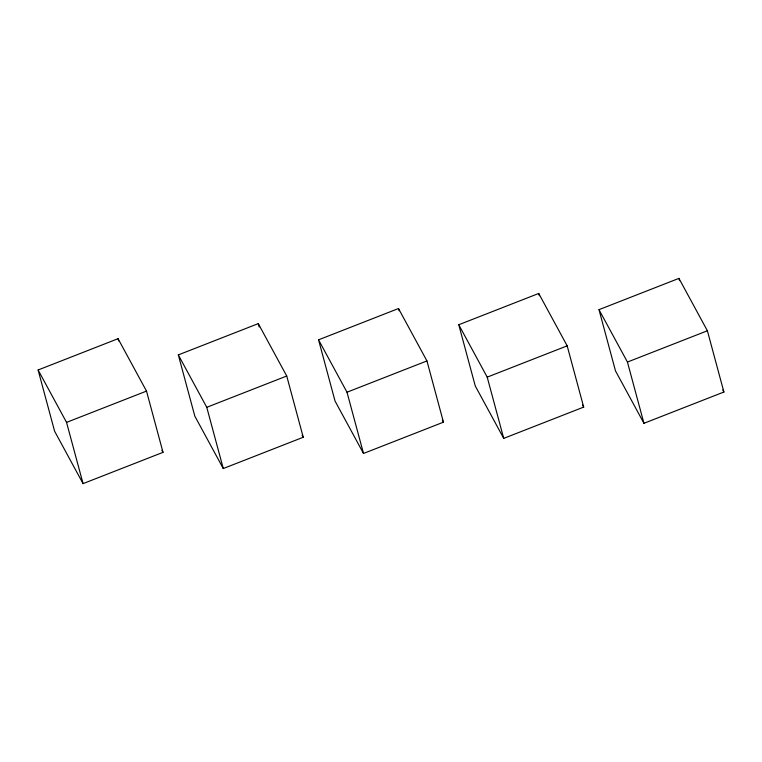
<?xml version="1.0" encoding="UTF-8"?>
<svg xmlns="http://www.w3.org/2000/svg" width="762" height="762" viewBox="0 0 762 762"><rect width="100%" height="100%" fill="white"/><g stroke="black" fill="none" stroke-linecap="round" stroke-linejoin="round"><path stroke-width="1.14" d="M38.1 369.989L118.053 338.699L146.504 391.097L163.011 452.342L83.058 483.622L54.607 431.225L38.1 369.989L66.551 422.386L83.058 483.622M178.318 354.901L258.28 323.621L286.731 376.018L303.238 437.255L223.276 468.544L194.824 416.147L178.318 354.901L206.769 407.308L223.276 468.544M66.551 422.386L146.504 391.097M318.545 339.823L398.497 308.534L426.949 360.931L443.455 422.177L363.503 453.466L335.051 401.069L318.545 339.823L346.996 392.22L363.503 453.466M206.769 407.308L286.731 376.018M458.762 324.745L538.724 293.456L567.176 345.853L583.682 407.099L503.72 438.379L475.269 385.982L458.762 324.745L487.213 377.142L503.72 438.379M346.996 392.22L426.949 360.931M598.989 309.658L678.942 278.378L707.393 330.775L723.9 392.011L643.947 423.301L615.496 370.904L598.989 309.658L627.44 362.055L643.947 423.301M487.213 377.142L567.176 345.853M627.44 362.055L707.393 330.775M722.786 389.953L723.9 392.011M582.559 405.041L583.682 407.099M442.341 420.119L443.455 422.177M302.114 435.207L303.238 437.255M161.896 450.285L163.011 452.342M678.942 278.378L679.552 280.645M538.724 293.456L539.334 295.723M398.497 308.534L399.107 310.81M258.28 323.621L259.194 327.022M118.053 338.699L118.672 340.966"/></g></svg>
